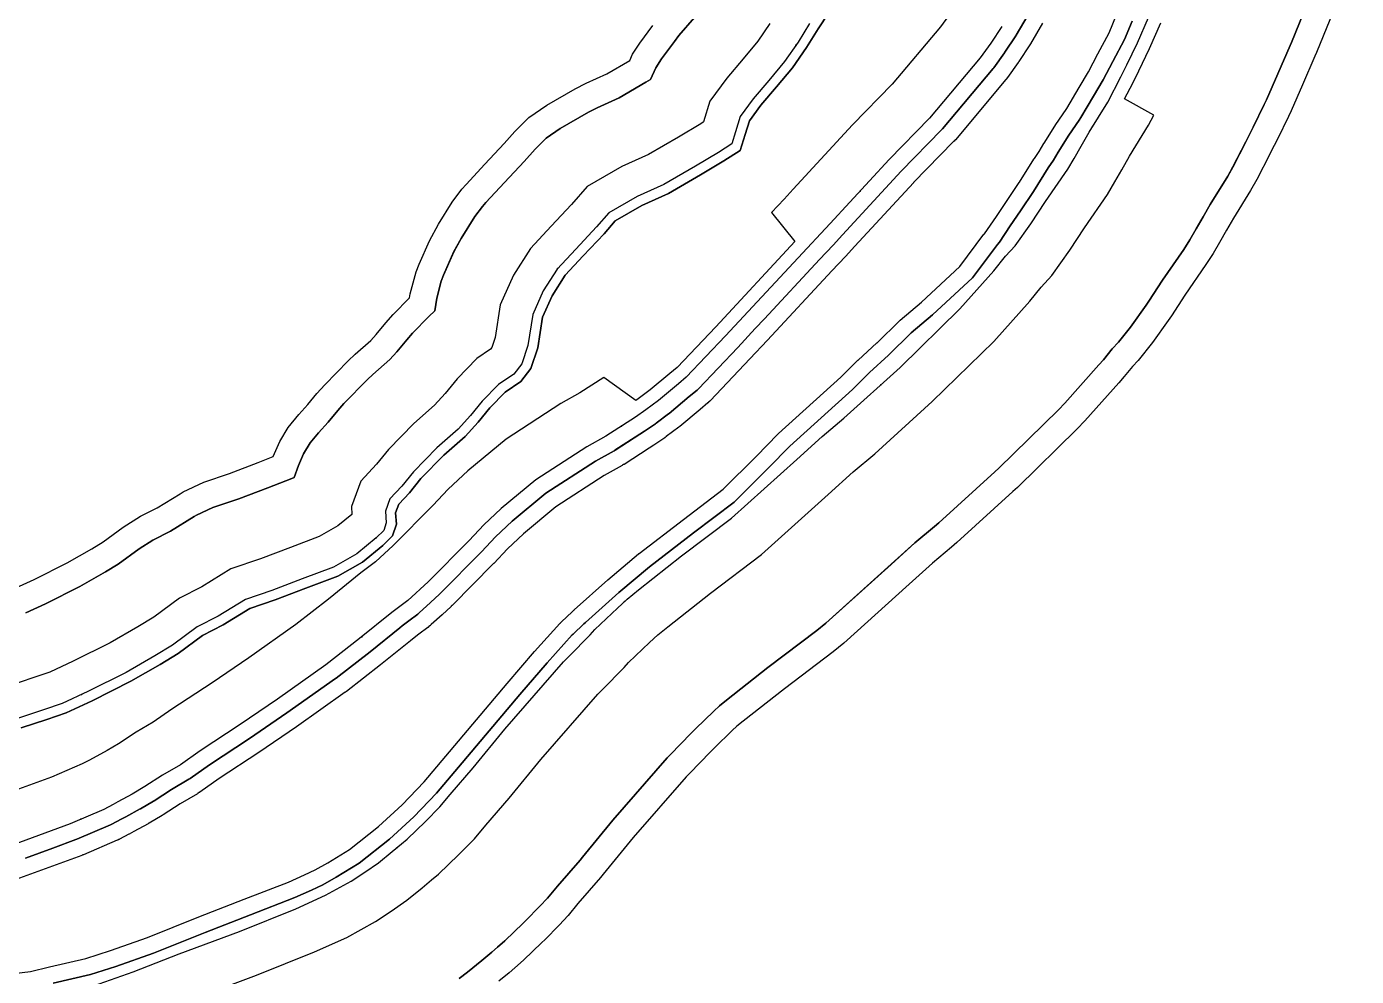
# Model space of a CAD drawing. Header units: inches. Extents: x 87989 to 118156, y 435697 to 451526.
# Drawn here: x 97337.9 to 97733.9, y 443030.3 to 443313.1 of the extents above; entities that cross this region are included whole.
import ezdxf

# ---------------------------------------------------------------- set-up
doc = ezdxf.new("R2010")
doc.units = ezdxf.units.IN
doc.header["$MEASUREMENT"] = 0
for name, color, linetype, true_color in [('As_waterkering_BWK', 7, 'Continuous', 0x7b8981), ('Beschermingszone_BWK', 7, 'Continuous', 0xcf890d), ('Grens_bebouwingsvrije_zone_BWK', 7, 'Continuous', 0x6789ae), ('Kernzone_BWK', 7, 'Continuous', 0xcb89af), ('Referentiepunten_BWK', 7, 'Continuous', 0x178980)]:
    doc.layers.add(name, color=color, linetype=linetype, true_color=true_color)

msp = doc.modelspace()

# ---------------------------------------------------------------- linework, layer by layer
at = {"layer": 'As_waterkering_BWK'}
for points in [[(97628.2652, 443313.0967), (97625.0379, 443308.1834), (97621.8695, 443303.786), (97606.8078, 443285.8504), (97594.7351, 443273.5253), (97577.2249, 443254.4843), (97574.4105, 443251.4621), (97570.3696, 443247.1664), (97546.0338, 443220.9965), (97534.3385, 443208.695), (97532.0496, 443206.7546), (97526.0427, 443201.7931), (97522.3388, 443198.9788), (97519.1943, 443196.8503), (97510.4075, 443191.1582), (97504.7478, 443188.0184), (97489.5878, 443178.1869), (97479.2309, 443169.5738), (97474.0377, 443164.7143), (97469.7381, 443160.1279), (97457.5281, 443147.8086), (97451.423, 443142.19), (97446.6834, 443138.6391), (97437.1012, 443130.8948), (97427.0317, 443123.0556), (97412.6172, 443112.8456), (97401.5028, 443105.291), (97389.6171, 443097.4745), (97383.7775, 443093.3488), (97378.409, 443090.225), (97373.1752, 443086.8052), (97369.3561, 443084.5564), (97365.1144, 443082.2519), (97363.7174, 443081.4932), (97360.9442, 443080.033), (97350.908, 443075.7256), (97330.1715, 443068.1359)], [(97571.0591, 443314.0474), (97567.6276, 443308.5041), (97563.6075, 443302.6686), (97558.9114, 443297.0593), (97554.2379, 443291.5847), (97550.4263, 443286.3613), (97549.0022, 443281.8043), (97547.8936, 443278.1458), (97543.9162, 443275.6458), (97537.0655, 443271.5617), (97527.6397, 443266.0633), (97519.7087, 443262.4943), (97511.2597, 443257.6466), (97507.6246, 443253.4522), (97501.4316, 443246.8638), (97495.8802, 443240.9063), (97491.7304, 443234.405), (97488.6542, 443227.4135), (97487.1842, 443218.1927), (97485.36, 443212.7202), (97482.9833, 443209.6643), (97478.4455, 443206.5527), (97473.6144, 443201.5836), (97470.1527, 443197.3231), (97466.4302, 443193.2155), (97460.1101, 443187.6854), (97453.1121, 443180.5528), (97449.6542, 443176.2969), (97446.1167, 443172.4764), (97444.7728, 443168.7807), (97445.0385, 443165.3265), (97444.2679, 443163.111), (97442.015, 443160.8582), (97436.2725, 443156.1365), (97429.28, 443152.1953), (97420.0304, 443148.6779), (97410.9316, 443145.2493), (97403.0761, 443142.5405), (97395.0187, 443137.5718), (97388.725, 443134.358), (97381.3886, 443128.9236), (97376.1561, 443125.773), (97367.598, 443120.8196), (97356.1835, 443115.1123), (97348.572, 443111.595), (97343.0187, 443109.6916), (97335.5275, 443107.1945)], [(97354.5112, 443026.277), (97369.6633, 443031.628), (97383.4043, 443037.0171), (97401.287, 443043.7229), (97418.1453, 443050.471), (97426.9731, 443054.4773), (97434.5383, 443058.6257), (97438.6077, 443061.3214), (97442.6962, 443064.1675), (97446.8176, 443067.5121), (97449.5383, 443069.7719), (97451.2026, 443071.1678), (97456.6935, 443076.4498), (97460.9702, 443080.762), (97464.0681, 443084.4279), (97470.9189, 443092.3809), (97480.3433, 443103.9147), (97497.82, 443123.9677), (97499.4076, 443125.5257), (97505.6918, 443131.9925), (97507.1686, 443133.5683), (97513.8275, 443139.9548), (97516.7743, 443142.6622), (97520.1403, 443145.3835), (97532.967, 443155.4818), (97547.8281, 443166.7651), (97567.2258, 443184.1698), (97574.8242, 443191.075), (97581.2833, 443196.4718), (97597.9803, 443211.6453), (97615.7679, 443229.0566), (97625.9513, 443240.4108), (97629.4399, 443244.704), (97632.3064, 443247.7848), (97636.9407, 443254.3712), (97641.2844, 443261.0133), (97647.9004, 443270.607), (97649.7871, 443273.8692), (97651.8735, 443277.4765), (97654.3152, 443281.6984), (97659.8162, 443290.608), (97663.6937, 443298.0954), (97665.4949, 443301.7069), (97668.6557, 443308.2116), (97672.0023, 443315.81)]]:
    msp.add_lwpolyline(points, dxfattribs=at)
at = {"layer": 'Beschermingszone_BWK'}
for points in [[(97333.3086, 443031.0859), (97339.1172, 443031.8047), (97344.7441, 443033.1328), (97355.5977, 443035.668), (97362.9199, 443038.0234), (97362.9551, 443038.0352), (97373.9512, 443041.9414), (97389.2324, 443048.0664), (97402.748, 443053.2969), (97415.873, 443058.418), (97420.6953, 443060.5391), (97423.9043, 443062.0195), (97427.6016, 443064.1133), (97427.6387, 443064.1367), (97434.0996, 443068.0898), (97442.7168, 443074.9336), (97449.7383, 443081.3789), (97456.2676, 443088.2305), (97462.7188, 443095.8516), (97480.9883, 443117.4961), (97489.166, 443127.0039), (97489.1973, 443127.0391), (97496.6797, 443135.3398), (97496.7383, 443135.3984), (97496.8555, 443135.5234), (97496.8867, 443135.5547), (97496.916, 443135.582), (97497.1973, 443135.8555), (97497.2227, 443135.8789), (97500.3652, 443138.832), (97500.3984, 443138.8672), (97500.75, 443139.2266), (97500.8027, 443139.2773), (97500.9219, 443139.3906), (97500.9824, 443139.4453), (97511, 443148.375), (97511.0391, 443148.4102), (97520.127, 443156.1055), (97520.1719, 443156.1445), (97520.2637, 443156.2148), (97520.3086, 443156.2539), (97533.4883, 443166.3867), (97545.3594, 443175.3359), (97555.0234, 443184.9883), (97555.1602, 443185.1445), (97555.2578, 443185.25), (97561.6016, 443191.7188), (97561.6484, 443191.7617), (97561.7559, 443191.8672), (97561.8105, 443191.918), (97580.3848, 443208.6953), (97585.3203, 443213.6445), (97585.3633, 443213.6875), (97585.4531, 443213.7734), (97585.498, 443213.8125), (97591.1016, 443218.9063), (97591.1348, 443218.9375), (97597.7969, 443225.4609), (97597.8633, 443225.5234), (97597.998, 443225.6445), (97598.0313, 443225.6758), (97598.0664, 443225.7031), (97604.3711, 443231.0391), (97615.8008, 443241.6992), (97622.9844, 443251.2578), (97623.0488, 443251.3398), (97623.1348, 443251.4414), (97626.6816, 443256.5352), (97629.6953, 443261.0352), (97633.4941, 443266.7109), (97633.5137, 443266.7422), (97637.8711, 443273.6719), (97637.9004, 443273.7148), (97637.9629, 443273.8125), (97637.9883, 443273.8477), (97639.4434, 443275.957), (97640.7695, 443278.2539), (97640.7969, 443278.2969), (97640.8496, 443278.3828), (97640.875, 443278.4258), (97644.0703, 443283.4609), (97644.0938, 443283.4961), (97644.1445, 443283.5742), (97644.1641, 443283.6055), (97647.6172, 443288.6602), (97651.2891, 443294.9688), (97654.0898, 443299.6758), (97656.9199, 443305.0117), (97660.2676, 443311.2461), (97662.4648, 443316.6016)], [(97334.7769, 443145.9797), (97340.1458, 443148.4607), (97350.0408, 443153.4082), (97357.3444, 443157.6355), (97360.7869, 443159.7083), (97366.7016, 443164.0896), (97371.8982, 443167.3104), (97376.8655, 443169.8468), (97383.6552, 443174.0339), (97384.5761, 443174.5835), (97390.7179, 443177.4142), (97398.375, 443180.0575), (97406.9314, 443183.2815), (97411.3229, 443185.062), (97413.3042, 443189.5744), (97415.8675, 443193.7834), (97418.9675, 443197.6145), (97421.6923, 443200.5573), (97424.3958, 443203.8847), (97426.7011, 443206.4654), (97433.6992, 443213.598), (97435.7454, 443215.5308), (97440.4528, 443219.6497), (97442.0659, 443221.4297), (97444.8982, 443224.9156), (97447.0856, 443227.3755), (97451.9498, 443232.3754), (97452.1659, 443233.5385), (97453.8856, 443240.0682), (97454.7875, 443242.3148), (97457.8638, 443249.3063), (97460.5423, 443254.3123), (97464.6921, 443260.8136), (97467.5365, 443264.6894), (97468.8107, 443266.1301), (97474.4172, 443272.1466), (97480.1535, 443278.2493), (97483.2992, 443281.879), (97487.4766, 443285.9902), (97492.8029, 443289.7143), (97501.2949, 443294.5869), (97504.5252, 443296.2354), (97510.6794, 443299.0048), (97517.5106, 443302.9897), (97518.3834, 443304.8613), (97520.538, 443308.1717), (97524.3497, 443313.395)], [(97536.7647, 443315.7822), (97532.1816, 443310.4133), (97530.812, 443308.6793), (97527.0004, 443303.4559), (97525.3116, 443300.8613), (97523.6682, 443297.3371), (97522.3341, 443296.5417), (97514.3465, 443291.8823), (97507.8081, 443288.94), (97505.2763, 443287.648), (97496.7935, 443282.7808), (97492.6189, 443279.8619), (97489.3448, 443276.6395), (97486.0932, 443272.8878), (97480.2581, 443266.68), (97474.6636, 443260.6763), (97473.6649, 443259.5471), (97471.4354, 443256.5093), (97467.2857, 443250.008), (97465.1863, 443246.0844), (97462.11, 443239.0929), (97461.4031, 443237.3321), (97460.0553, 443232.2142), (97459.4516, 443228.4399), (97457.6526, 443226.768), (97452.8216, 443221.7989), (97451.1071, 443219.8708), (97448.1387, 443216.2174), (97446.0695, 443213.9342), (97441.0135, 443209.5101), (97439.4097, 443207.9953), (97432.4116, 443200.8627), (97430.6047, 443198.84), (97427.7381, 443195.3118), (97424.8376, 443192.1793), (97422.4181, 443189.1911), (97420.4152, 443185.9091), (97418.8641, 443182.391), (97417.5939, 443178.8978), (97416.9372, 443178.5277), (97409.7636, 443175.7996), (97401.09, 443172.5314), (97393.39, 443169.874), (97388.5761, 443167.6553), (97387.8544, 443167.2245), (97380.7905, 443162.8684), (97375.5364, 443160.1855), (97371.4634, 443157.6611), (97365.2413, 443153.0522), (97361.4118, 443150.7463), (97353.837, 443146.362), (97343.6134, 443141.2503), (97337.7596, 443138.5452)], [(97667.0801, 443314.6836), (97664.8516, 443309.2461), (97661.334, 443302.6641), (97658.4492, 443297.2227), (97655.5996, 443292.4297), (97651.8477, 443285.9883), (97651.3359, 443285.2383), (97648.293, 443280.7852), (97645.0977, 443275.75), (97643.6719, 443273.2813), (97642.1035, 443271.0078), (97637.6973, 443264.0039), (97633.8496, 443258.2539), (97630.8223, 443253.7344), (97627.623, 443248.957), (97626.9727, 443248.2422), (97619.5332, 443238.3438), (97607.6934, 443227.2969), (97601.2949, 443221.8867), (97594.5488, 443215.2852), (97588.8594, 443210.1133), (97583.832, 443205.0742), (97565.1621, 443188.207), (97558.8262, 443181.75), (97548.625, 443171.5391), (97536.5195, 443162.4102), (97523.3574, 443152.2891), (97514.2949, 443144.6172), (97504.3105, 443135.7148), (97503.8789, 443135.2773), (97500.6602, 443132.25), (97500.3926, 443131.9883), (97492.9297, 443123.7148), (97484.7949, 443114.2539), (97466.5371, 443092.625), (97459.9902, 443084.8867), (97453.2422, 443077.8086), (97445.9668, 443071.1289), (97436.9707, 443063.9844), (97430.1582, 443059.8164), (97426.1895, 443057.5664), (97422.75, 443055.9805), (97417.7891, 443053.7969), (97404.5586, 443048.6367), (97391.0645, 443043.4141), (97375.7188, 443037.2617), (97364.541, 443033.293), (97356.9336, 443030.8438), (97345.8867, 443028.2656)]]:
    msp.add_lwpolyline(points, dxfattribs=at)
for points in [[(97466.6915, 443029.6968, 0), (97469.1623, 443031.5554, 0), (97473.4681, 443035.0515, 0), (97476.4509, 443037.5274, 0), (97478.1927, 443038.988, 0), (97480.32, 443040.8993, 0), (97485.8109, 443046.1814, 0), (97486.5143, 443046.8741, 0), (97490.791, 443051.1863, 0), (97493.0499, 443053.653, 0), (97496.0195, 443057.1671, 0), (97502.7406, 443064.9696, 0), (97503.4422, 443065.8058, 0), (97512.4443, 443076.8229, 0), (97528.6156, 443095.3433, 0), (97529.5283, 443096.2555, 0), (97535.8125, 443102.7223, 0), (97536.3374, 443103.2723, 0), (97537.0486, 443104.0312, 0), (97542.5748, 443109.3313, 0), (97544.2122, 443110.8358, 0), (97546.3343, 443112.5514, 0), (97558.658, 443122.2537, 0), (97573.2256, 443133.314, 0), (97575.8773, 443135.5042, 0), (97595.3737, 443152.9981, 0), (97602.4243, 443159.4048, 0), (97608.213, 443164.2415, 0), (97609.5299, 443165.3892, 0), (97626.2269, 443180.5627, 0), (97627.3595, 443181.631, 0), (97645.1472, 443199.0423, 0), (97647.0348, 443201.014, 0), (97657.2181, 443212.3683, 0), (97658.5467, 443213.9242, 0), (97661.1472, 443217.1246, 0), (97663.0545, 443219.1744, 0), (97666.6559, 443223.6163, 0), (97671.2902, 443230.2027, 0), (97672.0917, 443231.384, 0), (97676.1528, 443237.5941, 0), (97682.4758, 443246.7628, 0), (97684.2576, 443249.5795, 0), (97686.1443, 443252.8418, 0), (97688.2307, 443256.4491, 0), (97690.3698, 443260.1478, 0), (97695.5533, 443268.5432, 0), (97697.1118, 443271.2938, 0), (97700.9893, 443278.7812, 0), (97701.2784, 443279.3501, 0), (97703.1754, 443283.1561, 0), (97706.4319, 443289.8552, 0), (97707.0928, 443291.2826, 0), (97710.4858, 443298.9871, 0), (97714.1703, 443307.4786, 0), (97714.5425, 443308.3641, 0), (97726.4819, 443337.7025, 0)], [(97733.8655, 443334.6222, 0), (97721.9524, 443305.3485, 0), (97721.5093, 443304.2944, 0), (97717.8159, 443295.7827, 0), (97714.4141, 443288.0581, 0), (97713.6274, 443286.3587, 0), (97710.3526, 443279.6226, 0), (97708.4374, 443275.7796, 0), (97708.0932, 443275.1023, 0), (97704.2157, 443267.6149, 0), (97702.3604, 443264.3403, 0), (97697.2374, 443256.0429, 0), (97695.1558, 443252.4439, 0), (97693.0695, 443248.8365, 0), (97691.1828, 443245.5743, 0), (97689.0616, 443242.2211, 0), (97682.7944, 443233.1333, 0), (97678.7871, 443227.0055, 0), (97677.8329, 443225.5992, 0), (97673.1986, 443219.0128, 0), (97668.9113, 443213.7247, 0), (97667.1867, 443211.8713, 0), (97664.7553, 443208.8792, 0), (97663.1737, 443207.0268, 0), (97652.9904, 443195.6726, 0), (97650.7432, 443193.3253, 0), (97632.9555, 443175.914, 0), (97631.6072, 443174.6422, 0), (97614.9102, 443159.4687, 0), (97613.3424, 443158.1024, 0), (97607.6815, 443153.3724, 0), (97600.7352, 443147.0606, 0), (97581.22, 443129.5497, 0), (97578.0632, 443126.9424, 0), (97563.5515, 443115.9246, 0), (97551.3237, 443106.2977, 0), (97549.4385, 443104.7736, 0), (97548.0504, 443103.4983, 0), (97542.74, 443098.4051, 0), (97542.1747, 443097.8018, 0), (97541.5498, 443097.1471, 0), (97535.2656, 443090.6803, 0), (97534.3303, 443089.7426, 0), (97518.5588, 443071.6625, 0), (97509.6371, 443060.7439, 0), (97508.8018, 443059.7484, 0), (97502.1054, 443051.9746, 0), (97499.1603, 443048.4894, 0), (97496.4711, 443045.5528, 0), (97492.1944, 443041.2407, 0), (97491.357, 443040.4159, 0), (97485.8661, 443035.1339, 0), (97483.3337, 443032.8585, 0), (97481.5771, 443031.3856, 0), (97478.5444, 443028.8685, 0)], [(97337.6445, 443065.5469, 0), (97345.7871, 443068.5273, 0), (97352.627, 443071.0313, 0), (97352.8809, 443071.1328, 0), (97362.916, 443075.4375, 0), (97363.2734, 443075.6094, 0), (97366.0762, 443077.0859, 0), (97367.502, 443077.8594, 0), (97371.7422, 443080.1641, 0), (97371.8926, 443080.2461, 0), (97375.7129, 443082.4961, 0), (97375.9102, 443082.6211, 0), (97381.0371, 443085.9688, 0), (97386.293, 443089.0273, 0), (97386.6621, 443089.2656, 0), (97392.4336, 443093.3438, 0), (97404.2813, 443101.1328, 0), (97415.4668, 443108.7383, 0), (97429.9219, 443118.9766, 0), (97430.1035, 443119.1094, 0), (97440.209, 443126.9766, 0), (97449.0625, 443134.1328, 0), (97449.7559, 443134.6914, 0), (97451.7441, 443136.1836, 0), (97454.4219, 443138.1875, 0), (97454.8086, 443138.5117, 0), (97458.2441, 443141.6719, 0), (97460.9141, 443144.1289, 0), (97461.0801, 443144.2891, 0), (97473.2891, 443156.6094, 0), (97473.3867, 443156.707, 0), (97477.5723, 443161.1758, 0), (97482.541, 443165.8242, 0), (97492.5566, 443174.1523, 0), (97507.3242, 443183.7305, 0), (97512.834, 443186.7852, 0), (97513.127, 443186.9609, 0), (97520.5371, 443191.7617, 0), (97521.9551, 443192.6836, 0), (97525.1406, 443194.8398, 0), (97525.3633, 443194.9961, 0), (97529.0684, 443197.8125, 0), (97529.2266, 443197.9375, 0), (97535.2578, 443202.9219, 0), (97537.5723, 443204.8828, 0), (97537.9629, 443205.25, 0), (97549.6758, 443217.5703, 0), (97554.8984, 443223.1875, 0), (97557.6348, 443226.1289, 0), (97574.0215, 443243.75, 0), (97578.0605, 443248.0469, 0), (97580.8945, 443251.0898, 0), (97598.3633, 443270.082, 0), (97610.3789, 443282.3516, 0), (97610.6367, 443282.6367, 0), (97625.6992, 443300.5703, 0), (97625.9258, 443300.8633, 0), (97629.0938, 443305.2617, 0), (97629.2168, 443305.4375, 0), (97632.4434, 443310.3516, 0), (97632.5762, 443310.5625, 0), (97636.1211, 443316.5937, 0)], [(97640.4395, 443314.0742, 0), (97636.8691, 443308.0039, 0), (97636.8379, 443307.9492, 0), (97636.6738, 443307.6836, 0), (97636.6406, 443307.6328, 0), (97633.375, 443302.6641, 0), (97633.3516, 443302.625, 0), (97633.1973, 443302.4023, 0), (97633.168, 443302.3594, 0), (97629.9824, 443297.9414, 0), (97629.9551, 443297.9023, 0), (97629.9004, 443297.8281, 0), (97629.877, 443297.7969, 0), (97629.6445, 443297.5, 0), (97629.6152, 443297.4648, 0), (97629.5566, 443297.3906, 0), (97629.5273, 443297.3555, 0), (97614.4648, 443279.418, 0), (97614.4355, 443279.3828, 0), (97614.3691, 443279.3086, 0), (97614.3398, 443279.2773, 0), (97614.082, 443278.9922, 0), (97614.0508, 443278.957, 0), (97613.9844, 443278.8867, 0), (97613.9512, 443278.8516, 0), (97602.002, 443266.6563, 0), (97601.9766, 443266.625, 0), (97584.5645, 443247.6914, 0), (97581.7109, 443244.6289, 0), (97577.6738, 443240.3359, 0), (97558.5605, 443219.7813, 0), (97553.3184, 443214.1484, 0), (97541.5859, 443201.8047, 0), (97541.541, 443201.7578, 0), (97541.4434, 443201.6602, 0), (97541.3945, 443201.6133, 0), (97541.0039, 443201.2461, 0), (97540.9551, 443201.1992, 0), (97540.8457, 443201.1016, 0), (97540.8047, 443201.0664, 0), (97538.4785, 443199.0977, 0), (97538.4551, 443199.0742, 0), (97532.3926, 443194.0664, 0), (97532.3535, 443194.0352, 0), (97532.1543, 443193.8789, 0), (97532.1172, 443193.8516, 0), (97528.3887, 443191.0156, 0), (97528.3613, 443190.9961, 0), (97528.3066, 443190.957, 0), (97528.2773, 443190.9336, 0), (97528.0566, 443190.7773, 0), (97528.0273, 443190.7539, 0), (97527.9727, 443190.7148, 0), (97527.9434, 443190.6953, 0), (97524.7305, 443188.5234, 0), (97524.6953, 443188.5, 0), (97523.2578, 443187.5664, 0), (97515.8438, 443182.7656, 0), (97515.8086, 443182.7422, 0), (97515.7363, 443182.6992, 0), (97515.7012, 443182.6758, 0), (97515.4082, 443182.5, 0), (97515.3711, 443182.4766, 0), (97515.2969, 443182.4336, 0), (97515.2578, 443182.4141, 0), (97509.9004, 443179.4414, 0), (97495.5254, 443170.1172, 0), (97485.8496, 443162.0742, 0), (97481.1094, 443157.6367, 0), (97477.0215, 443153.2773, 0), (97476.998, 443153.2539, 0), (97476.8789, 443153.125, 0), (97476.8535, 443153.1016, 0), (97464.6055, 443140.7461, 0), (97464.5703, 443140.707, 0), (97464.3633, 443140.5078, 0), (97464.3203, 443140.4688, 0), (97461.627, 443137.9922, 0), (97458.4375, 443135.0703, 0), (97458.2227, 443134.8633, 0), (97458.1348, 443134.7813, 0), (97458.0605, 443134.7148, 0), (97458.0098, 443134.6719, 0), (97457.6172, 443134.3438, 0), (97457.5684, 443134.3047, 0), (97457.4688, 443134.2266, 0), (97457.4297, 443134.1953, 0), (97454.7422, 443132.1797, 0), (97452.8438, 443130.7617, 0), (97452.8105, 443130.7344, 0), (97452.207, 443130.2461, 0), (97443.334, 443123.0742, 0), (97443.2969, 443123.0469, 0), (97433.1445, 443115.1406, 0), (97433.1074, 443115.1133, 0), (97432.8809, 443114.9453, 0), (97432.834, 443114.9102, 0), (97418.3379, 443104.6445, 0), (97418.2988, 443104.6172, 0), (97407.0762, 443096.9883, 0), (97407.0527, 443096.9727, 0), (97395.2676, 443089.2227, 0), (97395.2324, 443089.1992, 0), (97389.5488, 443085.1836, 0), (97389.502, 443085.1523, 0), (97389.4063, 443085.0859, 0), (97389.3652, 443085.0586, 0), (97388.9941, 443084.8203, 0), (97388.9492, 443084.793, 0), (97388.8535, 443084.7344, 0), (97388.8066, 443084.707, 0), (97383.6621, 443081.7109, 0), (97378.6211, 443078.418, 0), (97378.5723, 443078.3867, 0), (97378.3242, 443078.2344, 0), (97378.2734, 443078.2031, 0), (97374.4023, 443075.9219, 0), (97374.373, 443075.9062, 0), (97374.1855, 443075.8008, 0), (97374.1484, 443075.7813, 0), (97369.8867, 443073.4648, 0), (97368.4473, 443072.6836, 0), (97368.4199, 443072.668, 0), (97365.6035, 443071.1836, 0), (97365.5586, 443071.1602, 0), (97365.4629, 443071.1133, 0), (97365.4258, 443071.0977, 0), (97365.0684, 443070.9258, 0), (97365.0234, 443070.9063, 0), (97364.9336, 443070.8633, 0), (97364.8887, 443070.8438, 0), (97354.8516, 443066.5352, 0), (97354.8223, 443066.5234, 0), (97354.7578, 443066.4961, 0), (97354.7266, 443066.4844, 0), (97354.4727, 443066.3828, 0), (97354.4414, 443066.3711, 0), (97354.377, 443066.3477, 0), (97354.3457, 443066.3359, 0), (97333.6094, 443058.7461, 0)]]:
    msp.add_polyline3d(points, dxfattribs=at)
at = {"layer": 'Grens_bebouwingsvrije_zone_BWK'}
for points in [[(97612.6786, 443316.6893), (97610.0248, 443313.0062), (97595.6901, 443295.9364), (97583.854, 443283.8527), (97566.2156, 443264.6724), (97563.459, 443261.7122), (97559.6919, 443257.7077), (97566.6826, 443249.0754), (97543.1196, 443223.7366), (97531.5878, 443211.607), (97529.4826, 443209.8223), (97523.5581, 443204.9289), (97520.006, 443202.23), (97519.2988, 443201.7513), (97509.8464, 443208.6671), (97502.6824, 443204.0262), (97497.0195, 443200.8846), (97480.6802, 443190.2883), (97469.3023, 443180.8262), (97463.4304, 443175.3315), (97458.9375, 443170.539), (97447.1169, 443158.6125), (97441.8228, 443153.7403), (97437.4691, 443150.4785), (97427.7789, 443142.6469), (97418.0848, 443135.1), (97404.0653, 443125.1698), (97393.1652, 443117.7609), (97381.166, 443109.8697), (97375.6622, 443105.9812), (97370.5293, 443102.9946), (97365.263, 443099.5535), (97361.968, 443097.6134), (97356.6426, 443094.7204), (97354.4818, 443093.5826), (97345.368, 443089.6711), (97325.6177, 443082.4423)], [(97559.2537, 443313.9757), (97555.6387, 443308.7281), (97551.2746, 443303.5155), (97546.3848, 443297.7873), (97541.3744, 443290.9212), (97539.4445, 443284.7458), (97539.4073, 443284.623), (97538.6943, 443284.1749), (97531.9857, 443280.1755), (97523.0558, 443274.9664), (97515.1576, 443271.4122), (97504.8129, 443265.4767), (97500.2, 443260.1541), (97494.1303, 443253.697), (97487.942, 443247.0559), (97482.8872, 443239.1367), (97478.9818, 443230.2609), (97477.438, 443220.5769), (97476.4149, 443217.5075), (97476.0449, 443217.0318), (97471.9693, 443214.2371), (97466.1341, 443208.2352), (97462.5617, 443203.8384), (97459.4093, 443200.3599), (97453.2386, 443194.9605), (97445.6461, 443187.222), (97442.0969, 443182.8538), (97437.4083, 443177.79), (97434.6365, 443170.1678), (97434.8123, 443167.8822), (97430.5986, 443164.4176), (97425.0238, 443161.2754), (97416.4902, 443158.0302), (97407.5379, 443154.6569), (97398.7696, 443151.6334), (97390.1124, 443146.2948), (97383.4389, 443142.887), (97375.8205, 443137.2438), (97371.0719, 443134.3845), (97362.8528, 443129.6273), (97351.849, 443124.1254), (97344.8436, 443120.8882), (97339.8163, 443119.1651), (97332.8064, 443116.8284)], [(97388.4182, 443023.9453), (97406.3468, 443030.6683), (97423.6423, 443037.5914), (97433.2406, 443041.9473), (97441.7824, 443046.6313), (97446.4737, 443049.739), (97451.1179, 443052.9718), (97455.7014, 443056.6915), (97458.5092, 443059.0237), (97460.5647, 443060.7477), (97466.5179, 443066.4744), (97471.3033, 443071.2995), (97474.7185, 443075.3409), (97481.6449, 443083.3817), (97491.0436, 443094.8841), (97508.0154, 443114.3578), (97509.332, 443115.6498), (97515.8203, 443122.3266), (97517.1286, 443123.7226), (97523.4099, 443129.7469), (97525.9202, 443132.0534), (97528.8717, 443134.4395), (97541.5306, 443144.4058), (97556.7509, 443155.9616), (97576.6085, 443173.7791), (97584.0242, 443180.5183), (97590.4833, 443185.9151), (97607.5879, 443201.459), (97625.8863, 443219.3702), (97636.6013, 443231.3172), (97640.009, 443235.5109), (97643.2065, 443238.9473), (97648.5275, 443246.5097), (97652.9072, 443253.2069), (97659.7411, 443263.1166), (97661.9062, 443266.8601), (97663.9925, 443270.4674), (97666.3334, 443274.5149), (97672.0056, 443283.7017), (97673.5961, 443286.773), (97664.8378, 443291.6064), (97667.2596, 443296.2829), (97669.0836, 443299.9401), (97672.2862, 443306.5308), (97675.6674, 443314.2078)]]:
    msp.add_lwpolyline(points, dxfattribs=at)
at = {"layer": 'Kernzone_BWK'}
for points in [[(97726.4805, 443337.7031), (97714.543, 443308.3633), (97714.1719, 443307.4805), (97710.4844, 443298.9883), (97707.0938, 443291.2813), (97706.4336, 443289.8555), (97703.1758, 443283.1563), (97701.2773, 443279.3516), (97700.9883, 443278.7813), (97697.1133, 443271.293), (97695.5547, 443268.543), (97690.3711, 443260.1484), (97688.2305, 443256.4492), (97686.1445, 443252.8438), (97684.2578, 443249.5781), (97682.4766, 443246.7617), (97676.1523, 443237.5938), (97672.0898, 443231.3828), (97671.2891, 443230.2031), (97666.6563, 443223.6172), (97663.0547, 443219.1758), (97661.1484, 443217.125), (97658.5469, 443213.9258), (97657.2188, 443212.3672), (97647.0352, 443201.0156), (97645.1484, 443199.043), (97627.3594, 443181.6328), (97626.2266, 443180.5625), (97609.5313, 443165.3906), (97608.2148, 443164.2422), (97602.4258, 443159.4063), (97595.375, 443153), (97575.8789, 443135.5039), (97573.2266, 443133.3125), (97558.6563, 443122.2539), (97546.3359, 443112.5508), (97544.2109, 443110.8359), (97542.5742, 443109.332), (97537.0469, 443104.0313), (97536.3359, 443103.2734), (97535.8125, 443102.7227), (97529.5273, 443096.2539), (97528.6172, 443095.3437), (97512.4453, 443076.8242), (97503.4414, 443065.8047), (97502.7422, 443064.9688), (97496.0195, 443057.168), (97493.0508, 443053.6523), (97490.7891, 443051.1875), (97486.5156, 443046.875), (97485.8125, 443046.1797), (97480.3203, 443040.8984), (97478.1914, 443038.9883), (97476.4492, 443037.5273), (97473.4688, 443035.0508), (97469.1641, 443031.5547), (97466.6914, 443029.6953)], [(97336.3444, 443104.3048), (97343.9796, 443106.8499), (97349.6904, 443108.807), (97357.4844, 443112.4081), (97369.0216, 443118.1777), (97377.6812, 443123.1895), (97383.0594, 443126.4279), (97390.3108, 443131.7993), (97396.4909, 443134.9551), (97404.3679, 443139.8131), (97411.9501, 443142.4267), (97421.0921, 443145.8723), (97430.5568, 443149.4709), (97437.9752, 443153.6527), (97444.0331, 443158.6334), (97446.8755, 443161.4758), (97448.0782, 443164.9328), (97447.8139, 443168.3649), (97448.7295, 443170.882), (97451.9213, 443174.3301), (97455.3517, 443178.5522), (97462.1715, 443185.5025), (97468.5362, 443191.0727), (97472.4303, 443195.3684), (97475.8582, 443199.5886), (97480.3887, 443204.2476), (97485.0645, 443207.4537), (97488.0436, 443211.2838), (97490.1079, 443217.4778), (97491.5557, 443226.5588), (97494.383, 443232.9855), (97498.2614, 443239.061), (97503.6223, 443244.814), (97509.8525, 443251.4415), (97513.1941, 443255.2979), (97521.0742, 443259.8186), (97529.0152, 443263.3921), (97538.59, 443268.9779), (97545.4825, 443273.0872), (97550.44, 443276.2028), (97551.8694, 443280.9218), (97553.1416, 443284.9931), (97556.594, 443289.7242), (97561.202, 443295.1221), (97565.9986, 443300.8511), (97570.1402, 443306.8625), (97573.5833, 443312.4251), (97576.714, 443317.1217)], [(97576.714, 443317.1217), (97573.5833, 443312.4251), (97570.1402, 443306.8625), (97565.9986, 443300.8511), (97561.202, 443295.1221), (97556.594, 443289.7242), (97553.1416, 443284.9931), (97551.8694, 443280.9218), (97550.44, 443276.2028), (97545.4825, 443273.0872), (97538.59, 443268.9779), (97529.0152, 443263.3921), (97521.0742, 443259.8186), (97513.1941, 443255.2979), (97509.8525, 443251.4415), (97503.6223, 443244.814), (97498.2614, 443239.061), (97494.383, 443232.9855), (97491.5557, 443226.5588), (97490.1079, 443217.4778), (97488.0436, 443211.2838), (97485.0645, 443207.4537), (97480.3887, 443204.2476), (97475.8582, 443199.5886), (97472.4303, 443195.3684), (97468.5362, 443191.0727), (97462.1715, 443185.5025), (97455.3517, 443178.5522), (97451.9213, 443174.3301), (97448.7295, 443170.882), (97447.8139, 443168.3649), (97448.0782, 443164.9328), (97446.8755, 443161.4758), (97444.0331, 443158.6334), (97437.9752, 443153.6527), (97430.5568, 443149.4709), (97421.0921, 443145.8723), (97411.9501, 443142.4267), (97404.3679, 443139.8131), (97396.4909, 443134.9551), (97390.3108, 443131.7993), (97383.0594, 443126.4279), (97377.6812, 443123.1895), (97369.0216, 443118.1777), (97357.4844, 443112.4081), (97349.6904, 443108.807), (97343.9796, 443106.8499), (97336.3444, 443104.3048)], [(97636.1211, 443316.5937), (97632.5742, 443310.5625), (97632.4453, 443310.3516), (97629.2188, 443305.4375), (97629.0938, 443305.2617), (97625.9258, 443300.8633), (97625.6992, 443300.5703), (97610.6367, 443282.6367), (97610.3789, 443282.3516), (97598.3633, 443270.082), (97580.8945, 443251.0898), (97578.0625, 443248.0469), (97574.0195, 443243.75), (97557.6367, 443226.1289), (97554.8984, 443223.1875), (97549.6758, 443217.5703), (97537.9609, 443205.25), (97537.5703, 443204.8828), (97535.2578, 443202.9219), (97529.2266, 443197.9375), (97529.0664, 443197.8125), (97525.3633, 443194.9961), (97525.1406, 443194.8398), (97521.9531, 443192.6836), (97520.5391, 443191.7617), (97513.125, 443186.9609), (97512.832, 443186.7852), (97507.3242, 443183.7305), (97492.5586, 443174.1523), (97482.5391, 443165.8242), (97477.5742, 443161.1758), (97473.3867, 443156.707), (97473.2891, 443156.6094), (97461.0781, 443144.2891), (97460.9141, 443144.1289), (97458.2422, 443141.6719), (97454.8086, 443138.5117), (97454.4219, 443138.1875), (97451.7461, 443136.1836), (97449.7539, 443134.6914), (97449.0625, 443134.1328), (97440.207, 443126.9766), (97430.1016, 443119.1094), (97429.9219, 443118.9766), (97415.4688, 443108.7383), (97404.2813, 443101.1328), (97392.4336, 443093.3438), (97386.6641, 443089.2656), (97386.293, 443089.0273), (97381.0352, 443085.9688), (97375.9102, 443082.6211), (97375.7109, 443082.4961), (97371.8945, 443080.2461), (97371.7422, 443080.1641), (97367.5, 443077.8594), (97366.0742, 443077.0859), (97363.2734, 443075.6094), (97362.918, 443075.4375), (97352.8789, 443071.1328), (97352.625, 443071.0313), (97345.7852, 443068.5273), (97337.6445, 443065.5469)], [(97337.7578, 443138.5469), (97343.6133, 443141.25), (97353.8359, 443146.3633), (97361.4102, 443150.7461), (97365.2422, 443153.0508), (97371.4648, 443157.6602), (97375.5352, 443160.1836), (97380.7891, 443162.8672), (97387.8555, 443167.2227), (97388.5742, 443167.6563), (97393.3906, 443169.875), (97401.0898, 443172.5312), (97409.7617, 443175.8008), (97416.9375, 443178.5273), (97417.5938, 443178.8984), (97418.8633, 443182.3906), (97420.4141, 443185.9102), (97422.418, 443189.1914), (97424.8359, 443192.1797), (97427.7383, 443195.3125), (97430.6055, 443198.8398), (97432.4102, 443200.8633), (97439.4102, 443207.9961), (97441.0117, 443209.5117), (97446.0703, 443213.9336), (97448.1406, 443216.2188), (97451.1055, 443219.8711), (97452.8203, 443221.8008), (97457.6523, 443226.7695), (97459.4531, 443228.4414), (97460.0547, 443232.2148), (97461.4023, 443237.332), (97462.1094, 443239.0938), (97465.1875, 443246.0859), (97467.2852, 443250.0078), (97471.4336, 443256.5078), (97473.6641, 443259.5469), (97474.6641, 443260.6758), (97480.2578, 443266.6797), (97486.0938, 443272.8867), (97489.3438, 443276.6406), (97492.6172, 443279.8633), (97496.793, 443282.7813), (97505.2773, 443287.6484), (97507.8086, 443288.9414), (97514.3477, 443291.8828), (97522.3359, 443296.543), (97523.668, 443297.3359), (97525.3125, 443300.8594), (97527, 443303.457), (97530.8125, 443308.6797), (97532.1797, 443310.4141), (97536.7656, 443315.7813)], [(97345.8867, 443028.2656), (97356.9336, 443030.8438), (97364.5391, 443033.293), (97375.7188, 443037.2617), (97391.0664, 443043.4141), (97404.5586, 443048.6367), (97417.7891, 443053.7969), (97422.75, 443055.9805), (97426.1875, 443057.5664), (97430.1563, 443059.8164), (97436.9688, 443063.9844), (97445.9648, 443071.1289), (97453.2422, 443077.8086), (97459.9883, 443084.8867), (97466.5391, 443092.625), (97484.793, 443114.2539), (97492.9297, 443123.7148), (97500.3945, 443131.9883), (97500.6602, 443132.25), (97503.8789, 443135.2773), (97504.3086, 443135.7148), (97514.2969, 443144.6172), (97523.3555, 443152.2891), (97536.5195, 443162.4102), (97548.625, 443171.5391), (97558.8242, 443181.75), (97565.1641, 443188.207), (97583.832, 443205.0742), (97588.8594, 443210.1133), (97594.5508, 443215.2852), (97601.293, 443221.8867), (97607.6914, 443227.2969), (97619.5352, 443238.3438), (97626.9727, 443248.2422), (97627.6211, 443248.957), (97630.8242, 443253.7344), (97633.8516, 443258.2539), (97637.6992, 443264.0039), (97642.1055, 443271.0078), (97643.6719, 443273.2813), (97645.0977, 443275.75), (97648.293, 443280.7852), (97651.3359, 443285.2383), (97651.8477, 443285.9883), (97655.5977, 443292.4297), (97658.4492, 443297.2227), (97661.3359, 443302.6641), (97664.8516, 443309.2461), (97667.082, 443314.6836)]]:
    msp.add_lwpolyline(points, dxfattribs=at)
at = {"layer": 'Referentiepunten_BWK'}
for p in [(97566.9587, 443307.5331), (97655.3365, 443283.3525), (97586.0983, 443264.1335), (97496.0463, 443241.0845), (97592.2692, 443206.4553), (97515.0709, 443194.1792), (97442.0479, 443160.8911), (97515.9662, 443141.9198), (97437.7635, 443131.4301), (97354.2383, 443114.2134), (97354.0867, 443077.0899), (97448.1441, 443068.6139)]:
    msp.add_point(p, dxfattribs=at)

doc.saveas('drawing.dxf')
